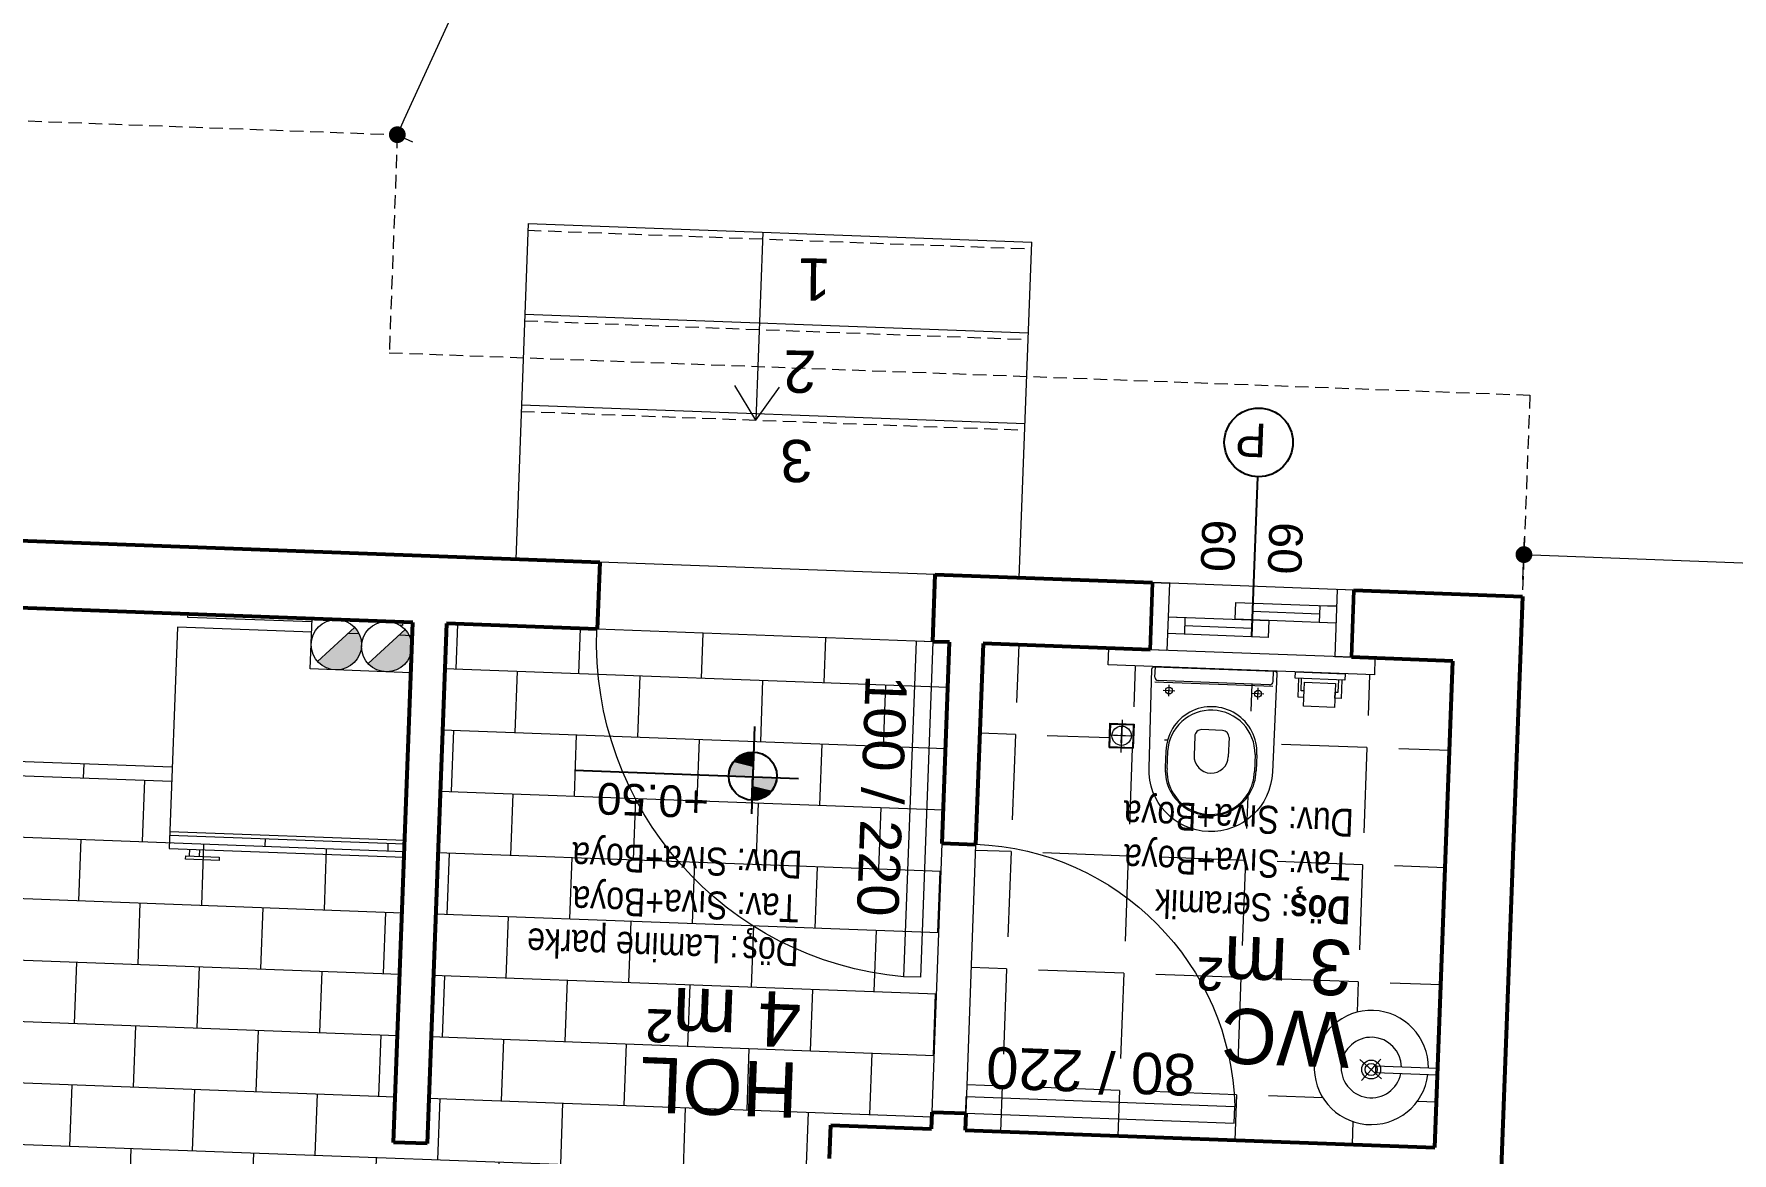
# Model space of a CAD drawing. Header units: centimetres. Extents: x 63871 to 181827, y -95930 to 42199.
# Drawn here: x 149705 to 150211, y 34461 to 34795 of the extents above; entities that cross this region are included whole.
import ezdxf

# ---------------------------------------------------------------- set-up
doc = ezdxf.new("R2010")
doc.units = ezdxf.units.CM
doc.linetypes.add('11-021_500-SatisOfisi_220512$0${ Diamond }', pattern=[12, 4, -2, 2, 2, -2])
doc.linetypes.add('11-021_500-SatisOfisi_280512$0${ Wide Dash }', pattern=[12, 4, -2, 4, -2])
for name, color, linetype, lineweight in [('2D Drafting - General_Pen_No__86', 173, 'Continuous', 18), ('A-AREA-IDEN', 7, 'Continuous', 9), ('A-DOOR', 31, 'Continuous', 9), ('A-FLOR-HRAL', 11, 'Continuous', 9), ('A-GLAZ', 151, 'Continuous', 9), ('A-WALL', 12, 'Continuous', 50), ('ARM_Pen_No__252', 8, 'Continuous', 18), ('Baca', 82, 'Continuous', 9), ('DUVAR', 7, 'Continuous', 40), ('İz DÜŞÜMÜ', 7, '11-021_500-SatisOfisi_220512$0${ Diamond }', 18), ('metal', 7, 'Continuous', 20), ('OLUK', 222, 'Continuous', 15), ('tefriş', 21, 'Continuous', 20)]:
    doc.layers.add(name, color=color, linetype=linetype, lineweight=lineweight)
for name, color, linetype in [('Bitirme - Duvar', 7, 'Continuous'), ('Dıış Ölçü', 140, 'Continuous'), ('KOT', 171, 'Continuous')]:
    doc.layers.add(name, color=color, linetype=linetype)
doc.styles.add('Arial', font='Arial.ttf', dxfattribs={"height": 250})
doc.styles.add('Arial_1', font='Arial.ttf', dxfattribs={"height": 300})
doc.styles.add('MtXpl_Arial_Narrow', font='')
doc.styles.add('MtXpl_Arial_Narrow_1', font='')
doc.styles.add('OLUŞTURULMUŞ_STİL_1', font='Arial.ttf')
doc.styles.add('RomanS', font='')
doc.styles.get('MtXpl_Arial_Narrow').set_extended_font_data('Arial Narrow', bold=True)
doc.styles.get('MtXpl_Arial_Narrow_1').set_extended_font_data('Arial Narrow')
doc.styles.get('RomanS').set_extended_font_data('Stylus BT')
doc.dimstyles.new('BÖYÜK', dxfattribs={"dimtxt": 70, "dimasz": 5, "dimexe": 5, "dimexo": 5, "dimgap": 2, "dimtad": 3, "dimdec": 0, "dimzin": 0, "dimdsep": 46, "dimtxsty": 'RomanS', "dimblk": 'DOT', "dimcen": 5, "dimadec": 0, "dimazin": 0, "dimtfac": 1, "dimtdec": 0, "dimtix": 1, "dimtofl": 0, "dimtmove": 1, "dimatfit": 0, "dimldrblk": 'DOT', "dimfxl": 10, "dimfxlon": 1, "dimtolj": 1, "dimtzin": 0, "dimarcsym": 0})

# ---------------------------------------------------------------- blocks, each defined once
blk = doc.blocks.new('M_Single-Flush - 80-231723-01_zemin')
at = {"layer": 'A-DOOR', "lineweight": 18}
for p, q in [((350, -50), (350, -850.1)), ((400, -50), (350, -50)), ((400, -50), (400, -850.1)), ((400, -850.1), (350, -850.1))]:
    blk.add_line(p, q, dxfattribs=at)
at = {"layer": 'A-DOOR'}
blk.add_arc((400, -50), 801.7, 180, 266.4242, dxfattribs=at)
blk = doc.blocks.new('M_Single-Flush - 100-231751-01_zemin')
at = {"layer": 'A-DOOR', "lineweight": 18}
for p, q in [((450, 100), (450, 1100.4)), ((500, 1100.4), (450, 1100.4)), ((500, 100), (500, 1100.4)), ((500, 100), (450, 100))]:
    blk.add_line(p, q, dxfattribs=at)
at = {"layer": 'A-DOOR'}
blk.add_arc((500, 100), 1001.7, 92.8611, 180, dxfattribs=at)
blk = doc.blocks.new('*U7')
at = {"layer": 'KOT', "linetype": 'Continuous'}
for p, q in [((531937.82, 4296265.66), (531938.5, 4296266.85)), ((531938.5, 4296266.85), (531939.39, 4296267.88)), ((531939.39, 4296267.88), (531940.47, 4296268.73)), ((531940.47, 4296268.73), (531941.68, 4296269.36)), ((531941.68, 4296269.36), (531942.99, 4296269.75)), ((531942.99, 4296269.75), (531944.36, 4296269.88)), ((531944.36, 4296269.88), (531944.36, 4296269.75)), ((531944.36, 4296269.75), (531944.36, 4296269.36)), ((531944.36, 4296269.36), (531944.36, 4296268.73)), ((531944.36, 4296268.73), (531944.36, 4296267.88)), ((531944.36, 4296267.88), (531944.36, 4296266.85)), ((531944.36, 4296266.85), (531944.36, 4296265.66)), ((531937.2, 4296263), (531937.38, 4296264.36)), ((531937.38, 4296264.36), (531937.82, 4296265.66)), ((531944.36, 4296265.66), (531944.36, 4296264.36)), ((531944.36, 4296264.36), (531944.36, 4296263))]:
    blk.add_line(p, q, dxfattribs=at)
at = {"layer": 'KOT', "linetype": 'Continuous', "extrusion": (0, 0, -1)}
for points in [[(-531938.5, 4296266.85), (-531944.36, 4296265.66), (-531937.82, 4296265.66)], [(-531939.39, 4296267.88), (-531944.36, 4296266.85), (-531938.5, 4296266.85)], [(-531938.5, 4296266.85), (-531944.36, 4296266.85), (-531944.36, 4296265.66)], [(-531940.47, 4296268.73), (-531944.36, 4296267.88), (-531939.39, 4296267.88)], [(-531939.39, 4296267.88), (-531944.36, 4296267.88), (-531944.36, 4296266.85)], [(-531941.68, 4296269.36), (-531944.36, 4296268.73), (-531940.47, 4296268.73)], [(-531940.47, 4296268.73), (-531944.36, 4296268.73), (-531944.36, 4296267.88)], [(-531942.99, 4296269.75), (-531944.36, 4296269.36), (-531941.68, 4296269.36)], [(-531941.68, 4296269.36), (-531944.36, 4296269.36), (-531944.36, 4296268.73)], [(-531944.36, 4296269.88), (-531944.36, 4296269.75), (-531942.99, 4296269.75)], [(-531942.99, 4296269.75), (-531944.36, 4296269.75), (-531944.36, 4296269.36)], [(-531937.38, 4296264.36), (-531944.36, 4296263), (-531937.2, 4296263)], [(-531937.82, 4296265.66), (-531944.36, 4296264.36), (-531937.38, 4296264.36)], [(-531937.38, 4296264.36), (-531944.36, 4296264.36), (-531944.36, 4296263)], [(-531937.82, 4296265.66), (-531944.36, 4296265.66), (-531944.36, 4296264.36)]]:
    blk.add_solid(points, dxfattribs=at)
blk = doc.blocks.new('*U8')
at = {"layer": 'KOT', "linetype": 'Continuous'}
for p, q in [((531944.36, 4296263.14), (531944.36, 4296263.42)), ((531944.36, 4296261.74), (531944.36, 4296263.14)), ((531944.36, 4296260.39), (531944.36, 4296261.74)), ((531951.39, 4296261.74), (531950.98, 4296260.39)), ((531951.52, 4296263.14), (531951.39, 4296261.74)), ((531951.52, 4296263.42), (531951.52, 4296263.14)), ((531944.36, 4296259.15), (531944.36, 4296260.39)), ((531944.36, 4296258.07), (531944.36, 4296259.15)), ((531944.36, 4296257.18), (531944.36, 4296258.07)), ((531944.36, 4296256.51), (531944.36, 4296257.18)), ((531948.34, 4296257.18), (531947.1, 4296256.51)), ((531949.42, 4296258.07), (531948.34, 4296257.18)), ((531950.32, 4296259.15), (531949.42, 4296258.07)), ((531950.98, 4296260.39), (531950.32, 4296259.15)), ((531944.36, 4296256.11), (531944.36, 4296256.51)), ((531945.76, 4296256.11), (531944.36, 4296255.97)), ((531944.36, 4296255.97), (531944.36, 4296256.11)), ((531947.1, 4296256.51), (531945.76, 4296256.11))]:
    blk.add_line(p, q, dxfattribs=at)
at = {"layer": 'KOT', "linetype": 'Continuous', "extrusion": (0, 0, -1)}
for points in [[(-531944.36, 4296263.42), (-531951.52, 4296263.14), (-531944.36, 4296263.14)], [(-531944.36, 4296263.42), (-531951.52, 4296263.42), (-531951.52, 4296263.14)], [(-531944.36, 4296263.14), (-531951.39, 4296261.74), (-531944.36, 4296261.74)], [(-531944.36, 4296263.14), (-531951.52, 4296263.14), (-531951.39, 4296261.74)], [(-531944.36, 4296261.74), (-531950.98, 4296260.39), (-531944.36, 4296260.39)], [(-531944.36, 4296261.74), (-531951.39, 4296261.74), (-531950.98, 4296260.39)], [(-531944.36, 4296260.39), (-531950.32, 4296259.15), (-531944.36, 4296259.15)], [(-531944.36, 4296260.39), (-531950.98, 4296260.39), (-531950.32, 4296259.15)], [(-531944.36, 4296259.15), (-531949.42, 4296258.07), (-531944.36, 4296258.07)], [(-531944.36, 4296259.15), (-531950.32, 4296259.15), (-531949.42, 4296258.07)], [(-531944.36, 4296258.07), (-531948.34, 4296257.18), (-531944.36, 4296257.18)], [(-531944.36, 4296258.07), (-531949.42, 4296258.07), (-531948.34, 4296257.18)], [(-531944.36, 4296257.18), (-531947.1, 4296256.51), (-531944.36, 4296256.51)], [(-531944.36, 4296257.18), (-531948.34, 4296257.18), (-531947.1, 4296256.51)], [(-531944.36, 4296256.51), (-531945.76, 4296256.11), (-531944.36, 4296256.11)], [(-531944.36, 4296256.51), (-531947.1, 4296256.51), (-531945.76, 4296256.11)], [(-531944.36, 4296256.11), (-531945.76, 4296256.11), (-531944.36, 4296255.97)]]:
    blk.add_solid(points, dxfattribs=at)
blk = doc.blocks.new('asdf')
at = {"layer": 'KOT'}
for p, q in [((435094.33, 4281336.77), (435094.33, 4281362.83)), ((435080.69, 4281351.86), (435147.51, 4281351.86))]:
    blk.add_line(p, q, dxfattribs=at)
blk.add_circle((435094.33, 4281351.57), 7.17, dxfattribs=at)
at = {"layer": 'KOT', "linetype": 'Continuous'}
for name, p in [('*U7', (-96850.02, -14911.15)), ('*U8', (-96850.02, -14911.57))]:
    blk.add_blockref(name, p, dxfattribs=at)
blk = doc.blocks.new('y')
for p, q in [((66799.41, 34324.71), (66799.41, 34329.77)), ((66812.43, 34330.73), (66812.43, 34330.73)), ((66825.46, 34324.71), (66825.46, 34329.77)), ((66798.9, 34324.71), (66798.9, 34329.57)), ((66807.33, 34319.9), (66807.33, 34325.63)), ((66817.54, 34319.9), (66817.54, 34325.63)), ((66825.97, 34324.71), (66825.97, 34329.57)), ((66809.37, 34317.86), (66815.5, 34317.86)), ((66764.67, 34299.66), (66844.14, 34299.66)), ((66764.67, 34299.66), (66764.67, 34294.66)), ((66794.82, 34304.26), (66830.05, 34304.26)), ((66794.82, 34302.73), (66794.82, 34299.66)), ((66795.84, 34303.75), (66829.03, 34303.75)), ((66830.05, 34302.73), (66830.05, 34299.66)), ((66830.05, 34302.73), (66830.05, 34299.66)), ((66844.14, 34299.66), (66844.14, 34294.66))]:
    blk.add_line(p, q)
at = {"color": 4, "ltscale": 30}
for p, q in [((66797.43, 34306.58), (66800.9, 34306.58)), ((66799.17, 34308.31), (66799.17, 34304.84)), ((66827.44, 34306.58), (66823.97, 34306.58)), ((66825.7, 34308.31), (66825.7, 34304.84))]:
    blk.add_line(p, q, dxfattribs=at)
blk.add_lwpolyline([(66794.52, 34299.66, -0.41586), (66793.8, 34300.38), (66794.06, 34329.77, -1), (66830.81, 34329.77), (66831.07, 34300.38, -0.41586), (66830.35, 34299.66)], format="xyb", close=True)
for centre in [(66799.17, 34306.58), (66825.7, 34306.58)]:
    blk.add_circle(centre, 1.02)
for centre, radius, start, end in [((66812.43, 34329.81), 13.54, 358.9853, 181.0147), ((66812.43, 34330.01), 13.03, 358.9459, 181.0541), ((66812.43, 34325.63), 5.1, 90, 180), ((66812.43, 34325.63), 5.1, 0, 90), ((66812.43, 34324.47), 13.54, 178.9853, 1.0147), ((66812.43, 34324.99), 13.03, 181.1929, 358.8071), ((66809.37, 34319.9), 2.04, 180, 270), ((66815.5, 34319.9), 2.04, 270, 0), ((66795.84, 34302.73), 1.02, 90, 180), ((66829.03, 34302.73), 1.02, 0, 90)]:
    blk.add_arc(centre, radius, start, end)
at = {"layer": 'ARM_Pen_No__252'}
for p, q in [((66776.25, 34309.77), (66785.49, 34309.77)), ((66776.25, 34302.63), (66776.25, 34309.77)), ((66785.49, 34309.77), (66785.49, 34302.63)), ((66774.4, 34307.06), (66776.25, 34307.06)), ((66774.4, 34301.51), (66774.4, 34307.06)), ((66775.32, 34305.21), (66775.32, 34301.51)), ((66776.25, 34305.21), (66775.32, 34305.21)), ((66776.25, 34307.06), (66776.25, 34305.21)), ((66785.49, 34307.06), (66785.49, 34305.21)), ((66787.33, 34307.06), (66785.49, 34307.06)), ((66785.49, 34305.21), (66786.41, 34305.21)), ((66786.41, 34305.21), (66786.41, 34301.51)), ((66787.33, 34301.51), (66787.33, 34307.06)), ((66785.49, 34302.63), (66776.25, 34302.63))]:
    blk.add_line(p, q, dxfattribs=at)
blk.add_lwpolyline([(66788.26, 34301.51), (66788.26, 34299.66), (66773.47, 34299.66), (66773.47, 34301.51)], close=True, dxfattribs=at)
at = {"layer": 'metal'}
for p, q in [((66839.34, 34315.86), (66839.34, 34325.56)), ((66842.94, 34324.17), (66835.76, 34324.17)), ((66835.76, 34316.97), (66835.76, 34324.17)), ((66835.76, 34320.57), (66842.96, 34320.57)), ((66842.7, 34323.93), (66836, 34323.93)), ((66836, 34317.21), (66836, 34323.93)), ((66836.94, 34320.57), (66841.74, 34320.57)), ((66839.34, 34316.98), (66839.34, 34323.99)), ((66839.34, 34322.69), (66839.34, 34316.98)), ((66842.7, 34323.93), (66842.7, 34317.21)), ((66842.94, 34324.17), (66842.94, 34316.97)), ((66842.94, 34316.97), (66835.76, 34316.97)), ((66842.7, 34317.21), (66836, 34317.21))]:
    blk.add_line(p, q, dxfattribs=at)
blk.add_circle((66839.34, 34320.57), 2.88, dxfattribs=at)
blk = doc.blocks.new('afadfa')
at = {"layer": 'Baca'}
h = blk.add_hatch(color=0, dxfattribs=at)
h.dxf.hatch_style = 1
h.paths.add_polyline_path([(525548.61, 4261233.83, 0.670516), (525535.77, 4261228.56, 0.199315), (525537.97, 4261223.25)])
h = blk.add_hatch(color=0, dxfattribs=at)
h.dxf.hatch_style = 1
h.paths.add_polyline_path([(525563.68, 4261233.75, 0.675614), (525550.77, 4261228.56, 0.202965), (525553.05, 4261223.18)])
for p, q in [((525537.97, 4261223.25), (525548.61, 4261233.83)), ((525553.05, 4261223.18), (525563.68, 4261233.75))]:
    blk.add_line(p, q, dxfattribs=at)
blk.add_lwpolyline([(525535.77, 4261236.11), (525565.77, 4261236.05), (525565.77, 4261220.99), (525535.77, 4261221.06)], close=True, dxfattribs=at)
for centre in [(525543.27, 4261228.56), (525558.27, 4261228.56)]:
    blk.add_circle(centre, 7.5, dxfattribs=at)
blk = doc.blocks.new('HRD')
at = {"layer": 'ARM_Pen_No__252'}
h = blk.add_hatch(dxfattribs=at)
h.set_pattern_fill('AR-B816', color=256, scale=0.09)
h.set_pattern_definition([(0, (-39959.2, 0), (0, 18.288), []), (90, (-39959.2, 0), (-18.288, 18.288), [18.288, -18.288])])
h.paths.add_polyline_path([(154149.63, 35592.48), (154149.63, 35503.48), (154219.63, 35503.48), (154219.63, 35483.24), (154324.63, 35483.24), (154324.63, 35692.48), (154369.63, 35692.48), (154369.63, 35927.48), (154369.63, 35927.48), (154369.63, 36097.48), (154369.63, 36177.48), (154254.63, 36177.48), (153954.63, 36177.48), (153839.63, 36177.48), (153839.63, 35897.6), (153869.63, 35897.54), (153869.63, 35882.48), (154019.63, 35882.48), (154019.63, 35872.48), (154019.63, 35833.25, -0.444416), (154030.45, 35823.48, -0.444416), (154019.63, 35813.72), (154019.63, 35773.48), (153939.63, 35773.48), (153939.63, 35692.48), (154019.63, 35692.48), (154019.63, 35687.48), (154019.63, 35633.7), (154020.63, 35632.93), (154019.63, 35631.47), (154019.63, 35592.48), (154019.63, 35582.48), (153989.63, 35582.48), (153989.63, 35577.48), (153989.63, 35497.48), (153989.63, 35437.48), (153994.63, 35437.48), (154094.63, 35437.48), (154139.63, 35437.48), (154139.63, 35592.48)])
h = blk.add_hatch(dxfattribs=at)
h.set_pattern_fill('ANGLE', color=256, scale=5)
h.set_pattern_definition([(0, (-39959.2, 0), (0, 34.925), [25.4, -9.525]), (90, (-39959.2, 0), (-34.925, 2e-15), [25.4, -9.525])])
h.paths.add_polyline_path([(153979.63, 35577.48), (153979.63, 35582.48), (153839.63, 35582.48), (153839.63, 35560.82), (153842.46, 35560.82, -35.598717), (153842.4, 35558.91), (153839.63, 35558.91), (153839.63, 35437.48), (153862.73, 35437.48), (153862.73, 35442.48), (153892.58, 35442.48, -0.415866), (153891.86, 35443.2), (153892.13, 35472.59, -1), (153928.87, 35472.59), (153929.13, 35443.21, -0.417788), (153928.41, 35442.48), (153942.2, 35442.48), (153942.2, 35437.48), (153979.63, 35437.48), (153979.63, 35497.48)])
h.paths.add_polyline_path([(153928.87, 35472.59, 1), (153892.13, 35472.59), (153891.86, 35443.2, 0.415866), (153892.58, 35442.48), (153892.88, 35442.48), (153892.88, 35445.55, -0.414214), (153893.9, 35446.57), (153927.09, 35446.57, -0.414206), (153928.11, 35445.55), (153928.11, 35442.48), (153928.41, 35442.48, 0.417795), (153929.13, 35443.21)], flags=17)
h.paths.add_polyline_path([(153924.03, 35472.39), (153924.03, 35467.54, -1.017869), (153896.96, 35467.54), (153896.96, 35472.39, -1.017869)], flags=16)
h.paths.add_polyline_path([(153923.52, 35472.59), (153923.52, 35467.54, -0.979394), (153897.47, 35467.54), (153897.47, 35472.59, -1.018569)], flags=0)
h.paths.add_polyline_path([(153941, 35466.99), (153941, 35459.79), (153933.82, 35459.79), (153933.82, 35466.99)], flags=16)
h.paths.add_polyline_path([(153940.76, 35466.75), (153940.76, 35460.03), (153934.06, 35460.03), (153934.06, 35466.75)], flags=0)
h.paths.add_polyline_path([(153940.28, 35463.39, -1), (153934.52, 35463.39, -1)], flags=0)
h.paths.add_polyline_path([(153915.6, 35468.45), (153915.6, 35462.72, -0.414219), (153913.56, 35460.68), (153907.43, 35460.68, -0.414214), (153905.39, 35462.72), (153905.39, 35468.45, -0.414214), (153910.5, 35473.55, -0.414212)], flags=0)
h.paths.add_polyline_path([(153924.78, 35449.4, -1), (153922.74, 35449.4, -1)], flags=16)
h.paths.add_polyline_path([(153864.64, 35477.47), (153938.67, 35477.41), (153938.69, 35493.77), (153864.65, 35493.83)], flags=24)
h.paths.add_polyline_path([(153865.12, 35490.52), (153938.1, 35490.46), (153938.12, 35506.83), (153865.14, 35506.88)], flags=24)
h.paths.add_polyline_path([(153883.26, 35506.44), (153927.79, 35506.4), (153927.8, 35519.31), (153883.27, 35519.34)], flags=24)
h.paths.add_polyline_path([(153864.7, 35503.65), (153888.12, 35503.63), (153888.13, 35519.89), (153864.71, 35519.91)], flags=24)
h.paths.add_polyline_path([(153862.27, 35534.3), (153908.83, 35534.3), (153908.83, 35568.24), (153862.27, 35568.24)], flags=24)
h.paths.add_polyline_path([(153861.82, 35512.84), (153916.06, 35512.84), (153916.06, 35546.78), (153861.82, 35546.78)], flags=24)
at = {"layer": '2D Drafting - General_Pen_No__86'}
for radius, start, end in [(17, 181.5717, 175.1354), (9, 182.9697, 170.7827)]:
    blk.add_arc((153859.4, 35559.38), radius, start, end, dxfattribs=at)
at = {"layer": 'A-DOOR'}
for p, q in [((153979.63, 35497.48), (153979.63, 35577.48)), ((153989.63, 35577.48), (153989.63, 35497.48)), ((153994.63, 35437.48), (154094.63, 35437.48)), ((153994.63, 35417.48), (154094.63, 35417.48))]:
    blk.add_line(p, q, dxfattribs=at)
at = {"layer": 'A-FLOR-HRAL'}
for p, q in [((153969.6, 35417.48), (153969.6, 35317.48)), ((154119.71, 35317.48), (154119.71, 35417.48)), ((154049.77, 35373.48), (154043.1, 35363.46)), ((154049.77, 35317.48), (154049.77, 35373.48)), ((154049.77, 35373.48), (154056.43, 35363.46)), ((154119.71, 35371.48), (153969.6, 35371.48)), ((154119.71, 35344.48), (153969.6, 35344.48)), ((154119.71, 35317.48), (153969.6, 35317.48))]:
    blk.add_line(p, q, dxfattribs=at)
at = {"layer": 'A-FLOR-HRAL', "linetype": '11-021_500-SatisOfisi_280512$0${ Wide Dash }'}
for p, q in [((154119.71, 35373.48), (153969.6, 35373.48)), ((154119.71, 35346.48), (153969.6, 35346.48)), ((154119.71, 35319.48), (153969.6, 35319.48))]:
    blk.add_line(p, q, dxfattribs=at)
at = {"layer": 'A-GLAZ', "ltscale": 3}
for p, q in [((153869.84, 35437.48), (153869.84, 35417.48)), ((153874.84, 35437.48), (153869.84, 35437.48)), ((153869.84, 35437.48), (153929.84, 35437.48)), ((153874.84, 35417.48), (153874.84, 35437.48)), ((153924.84, 35417.48), (153924.84, 35437.48)), ((153924.84, 35437.48), (153929.84, 35437.48)), ((153929.84, 35437.48), (153929.84, 35417.48)), ((153894.84, 35427.48), (153894.84, 35432.48)), ((153894.84, 35432.48), (153924.84, 35432.48)), ((153899.84, 35427.48), (153899.84, 35432.48)), ((153919.84, 35427.48), (153919.84, 35432.48)), ((153874.84, 35427.48), (153904.84, 35427.48)), ((153879.84, 35422.48), (153879.84, 35427.48)), ((153924.84, 35427.48), (153894.84, 35427.48)), ((153899.84, 35429.98), (153919.84, 35429.98)), ((153899.84, 35427.48), (153899.84, 35422.48)), ((153904.84, 35427.48), (153904.84, 35422.48)), ((153924.84, 35427.48), (153919.84, 35427.48)), ((153904.84, 35422.48), (153874.84, 35422.48)), ((153874.84, 35422.48), (153879.84, 35422.48)), ((153879.84, 35424.98), (153899.84, 35424.98)), ((153869.84, 35417.48), (153874.84, 35417.48)), ((153869.84, 35417.48), (153929.84, 35417.48)), ((153929.84, 35417.48), (153924.84, 35417.48))]:
    blk.add_line(p, q, dxfattribs=at)
at = {"layer": 'A-WALL', "lineweight": 53}
for p, q in [((153819.63, 35417.48), (153819.63, 35692.48)), ((154019.63, 35592.48), (154019.63, 35582.48)), ((154139.63, 35437.48), (154139.63, 35592.48)), ((154139.63, 35592.48), (154149.63, 35592.48)), ((154149.63, 35592.48), (154149.63, 35437.48)), ((153839.63, 35582.48), (153839.63, 35437.48)), ((153979.63, 35582.48), (153839.63, 35582.48)), ((153979.63, 35577.48), (153979.63, 35582.48)), ((154019.63, 35582.48), (153989.63, 35582.48)), ((153989.63, 35582.48), (153989.63, 35577.48)), ((153989.63, 35577.48), (153979.63, 35577.48)), ((153979.63, 35437.48), (153979.63, 35497.48)), ((153979.63, 35497.48), (153989.63, 35497.48)), ((153989.63, 35497.48), (153989.63, 35437.48)), ((153839.63, 35437.48), (153869.84, 35437.48)), ((153929.84, 35437.48), (153979.63, 35437.48)), ((153989.63, 35437.48), (153994.63, 35437.48)), ((153994.63, 35437.48), (153994.63, 35417.48)), ((154094.63, 35417.48), (154094.63, 35437.48)), ((154094.63, 35437.48), (154139.63, 35437.48)), ((154149.63, 35437.48), (154369.63, 35437.48)), ((153869.84, 35417.48), (153819.63, 35417.48)), ((153994.63, 35417.48), (153929.84, 35417.48)), ((154389.63, 35417.48), (154094.63, 35417.48))]:
    blk.add_line(p, q, dxfattribs=at)
at = {"layer": 'A-WALL', "lineweight": 50}
for p, q in [((153869.84, 35437.48), (153869.84, 35417.48)), ((153929.84, 35417.48), (153929.84, 35437.48))]:
    blk.add_line(p, q, dxfattribs=at)
at = {"layer": 'Bitirme - Duvar', "color": 161, "linetype": 'Continuous', "lineweight": 25}
blk.add_line((153899.84, 35384.78), (153899.84, 35432.28), dxfattribs=at)
blk.add_circle((153899.84, 35374.56), 10.23, dxfattribs=at)
at = {"layer": 'İz DÜŞÜMÜ'}
blk.add_lwpolyline([(153819.63, 36347.48), (154419.63, 36347.49), (154419.63, 35292.49), (154159.63, 35292.49), (154159.63, 35357.48), (153819.63, 35357.48), (153819.63, 36347.48)], dxfattribs=at)
at = {"layer": 'metal'}
for p, q in [((153862.86, 35557.11), (153856.25, 35562.61)), ((153856.7, 35556.75), (153862.16, 35563.31)), ((153859.4, 35559.99), (153856.7, 35556.75)), ((153859.4, 35559.99), (153862.86, 35557.11))]:
    blk.add_line(p, q, dxfattribs=at)
blk.add_lwpolyline([(153839.63, 35558.91), (153858.14, 35558.91), (153858.14, 35560.82), (153839.63, 35560.82)], dxfattribs=at)
for radius in [2.81, 1.81]:
    blk.add_circle((153859.4, 35559.99), radius, dxfattribs=at)
at = {"layer": 'tefriş'}
for p, q in [((154204.63, 35509.48), (154204.63, 35510.48)), ((154204.63, 35510.48), (154214.63, 35510.48)), ((154214.63, 35509.48), (154204.63, 35509.48)), ((154210.63, 35507.48), (154210.63, 35509.48)), ((154213.63, 35507.48), (154213.63, 35509.48)), ((154214.63, 35510.48), (154214.63, 35509.48)), ((154149.63, 35507.48), (154149.63, 35441.48)), ((154219.63, 35507.48), (154149.63, 35507.48)), ((154219.63, 35503.48), (154149.63, 35503.48)), ((154219.63, 35441.48), (154219.63, 35507.48)), ((154149.63, 35502.48), (154219.63, 35502.48)), ((154219.63, 35483.24), (154324.63, 35483.24)), ((154149.63, 35441.48), (154153.66, 35441.48)), ((154152.63, 35437.48), (154152.63, 35438.48)), ((154152.63, 35438.48), (154153.39, 35438.48)), ((154216.63, 35437.48), (154152.63, 35437.48)), ((154165.5, 35441.48), (154168.81, 35441.48)), ((154179.63, 35441.48), (154219.63, 35441.48)), ((154179.63, 35438.48), (154216.63, 35438.48)), ((154216.63, 35438.48), (154216.63, 35437.48))]:
    blk.add_line(p, q, dxfattribs=at)
blk.add_blockref('y', (87098.06, 1142.82))
at = {"layer": 'A-DOOR', "xscale": -0.1, "yscale": 0.1, "zscale": 0.1, "rotation": 270.0000000000001}
blk.add_blockref('M_Single-Flush - 80-231723-01_zemin', (153984.63, 35537.48), dxfattribs=at)
at = {"layer": 'A-DOOR', "xscale": -0.1, "yscale": 0.1, "zscale": 0.1}
blk.add_blockref('M_Single-Flush - 100-231751-01_zemin', (154044.63, 35427.48), dxfattribs=at)
at = {"layer": 'Baca'}
blk.add_blockref('afadfa', (-371386.14, -4225783.58), dxfattribs=at)
at = {"layer": 'DUVAR'}
blk.add_blockref('asdf', (-281047.6, -4245872.08), dxfattribs=at)
for s, style, p in [('Döş', 'MtXpl_Arial_Narrow_1', (154031.1, 35527.3)), (': Lamine parke', 'MtXpl_Arial_Narrow_1', (154049.09, 35527.28)), ('Tav: Sıva+Boya', 'MtXpl_Arial_Narrow_1', (154031.54, 35514.24)), ('Döş', 'MtXpl_Arial_Narrow', (153867.42, 35508.74)), (': Seramik', 'MtXpl_Arial_Narrow_1', (153885.41, 35508.73)), ('Duv: Sıva+Boya', 'MtXpl_Arial_Narrow_1', (154031.05, 35501.19)), ('Tav: Sıva+Boya', 'MtXpl_Arial_Narrow_1', (153867.85, 35495.69)), ('Duv: Sıva+Boya', 'MtXpl_Arial_Narrow_1', (153867.37, 35482.64))]:
    blk.add_text(s, height=8.316, rotation=359.957, dxfattribs=dict(style=style)).set_placement(p)
at = {"layer": 'A-AREA-IDEN', "char_height": 16.469, "width": 224.1999, "attachment_point": 2, "line_spacing_factor": 0.941778, "style": 'Arial'}
for s, insert in [('HOL', (154053.4, 35580.76)), ('WC', (153885.24, 35559.76)), ('4 m²', (154052.67, 35559.8)), ('3 m²', (153889.23, 35538.3))]:
    blk.add_mtext(s, dxfattribs=dict(at, insert=insert))
at = {"layer": 'A-DOOR', "style": 'Arial', "text_generation_flag": 6}
for s, rotation, p in [('80 / 220', 180, (153911.63, 35557.46)), ('100 / 220', 270, (154014.22, 35447.91))]:
    blk.add_text(s, height=12.355, rotation=rotation, dxfattribs=at).set_placement(p)
at = {"layer": 'Bitirme - Duvar', "linetype": 'Continuous', "style": 'OLUŞTURULMUŞ_STİL_1'}
for s, insert, char_height, attachment_point, rotation in [('\\A1;60', (153895.85, 35398), 10, 7, 90), ('\\A1;3', (154042.24, 35378.86), 12.592, 9, 1.3886), ('\\A1;2', (154042.24, 35352.41), 12.592, 9, 1.3886), ('\\A1;1', (154038.91, 35324.84), 12.592, 9, 1.3886)]:
    blk.add_mtext(s, dxfattribs=dict(at, insert=insert, char_height=char_height, attachment_point=attachment_point, rotation=rotation))
at = {"layer": 'Bitirme - Duvar', "linetype": 'Continuous', "insert": (153915.85, 35398), "char_height": 10, "width": 14.493, "attachment_point": 7, "rotation": 90, "style": 'OLUŞTURULMUŞ_STİL_1'}
blk.add_mtext('\\A1;60', dxfattribs=at)
at = {"layer": 'Bitirme - Duvar', "linetype": 'Continuous', "insert": (153897.51, 35368.97), "char_height": 10, "attachment_point": 7, "style": 'OLUŞTURULMUŞ_STİL_1'}
blk.add_mtext('\\A1;P', dxfattribs=at)
at = {"layer": 'KOT', "style": 'Arial_1'}
blk.add_text('+0.50', height=9.45, dxfattribs=at).set_placement((154059.49, 35483.12))
blk = doc.blocks.new('_Dot')
at = {"color": 0, "linetype": 'ByBlock', "lineweight": -2}
blk.add_line((-0.5, 0), (-1, 0), dxfattribs=at)
at = {"color": 0, "linetype": 'ByBlock', "const_width": 0.5}
blk.add_lwpolyline([(-0.25, 0, 1), (0.25, 0, 1)], format="xyb", close=True, dxfattribs=at)
blk = doc.blocks.new('*D262')
at = {"layer": 'Defpoints', "color": 0, "transparency": 16777216}
for p in [(-6345.46, 19170.25), (-6345.46, 19170.25), (-6615.13, 18582.13)]:
    blk.add_point(p, dxfattribs=at)
at = {"layer": 'Dıış Ölçü', "color": 0, "lineweight": -2, "transparency": 16777216}
for p, q in [((-6613.05, 18586.68), (-6347.54, 19165.7)), ((-6345.46, 19170.25), (-6340.91, 19168.16)), ((-6615.13, 18582.13), (-6610.59, 18580.05))]:
    blk.add_line(p, q, dxfattribs=at)
at = {"layer": 'Dıış Ölçü', "color": 0, "lineweight": -2, "transparency": 16777216, "xscale": 5, "yscale": 5, "zscale": 5}
for p, rotation in [((-6345.46, 19170.25), 65.36649535212041), ((-6615.13, 18582.13), 245.3664953521205)]:
    blk.add_blockref('_Dot', p, dxfattribs=dict(at, rotation=rotation))
at = {"layer": 'Dıış Ölçü', "color": 0, "transparency": 16777216, "insert": (-6516.21, 18892.66), "char_height": 70, "attachment_point": 5, "rotation": 65.3665, "style": 'RomanS'}
blk.add_mtext('\\A1;647', dxfattribs=at)
blk = doc.blocks.new('*D263')
at = {"layer": 'Defpoints', "color": 0, "transparency": 16777216}
for p in [(-6280.01, 18444.61), (-5666.44, 18434.28), (-5666.9, 18421.84)]:
    blk.add_point(p, dxfattribs=at)
at = {"layer": 'Dıış Ölçü', "color": 0, "lineweight": -2, "transparency": 16777216}
for p, q in [((-6279.82, 18449.6), (-6279.36, 18462.05)), ((-6274.55, 18456.87), (-5671.44, 18434.47)), ((-5666.72, 18426.83), (-5666.25, 18439.28))]:
    blk.add_line(p, q, dxfattribs=at)
at = {"layer": 'Dıış Ölçü', "color": 0, "lineweight": -2, "transparency": 16777216, "xscale": 5, "yscale": 5, "zscale": 5}
for p, rotation in [((-6279.54, 18457.05), 177.8731903117569), ((-5666.44, 18434.28), 357.8731903117569)]:
    blk.add_blockref('_Dot', p, dxfattribs=dict(at, rotation=rotation))
at = {"layer": 'Dıış Ölçü', "color": 0, "transparency": 16777216, "insert": (-5971.56, 18484.21), "char_height": 70, "attachment_point": 5, "rotation": 357.8732, "style": 'RomanS'}
blk.add_mtext('\\A1;614', dxfattribs=at)
blk = doc.blocks.new('yerleşim planı')
at = {"rotation": 177.873189238168}
blk.add_blockref('HRD', (148748.06, 48129.24), dxfattribs=at)
at = {"layer": 'Dıış Ölçü'}
for p1, p2, distance, picture, middle in [((-6615.13, 18582.13), (-6345.46, 19170.25), 0, '*D262', (-6516.21, 18892.66)), ((-6280.01, 18444.61), (-5666.9, 18421.84), 12.46, '*D263', (-5971.56, 18484.21))]:
    dim = blk.add_aligned_dim(p1=p1, p2=p2, distance=distance, dimstyle='BÖYÜK', dxfattribs=at)
    dim.commit()
    dim.dimension.update_dxf_attribs({"geometry": picture, "text_midpoint": middle})

msp = doc.modelspace()

# ---------------------------------------------------------------- block references
at = {"layer": 'OLUK'}
msp.add_blockref('yerleşim planı', (156428.79, 16182.58), dxfattribs=at)

doc.saveas('drawing.dxf')
